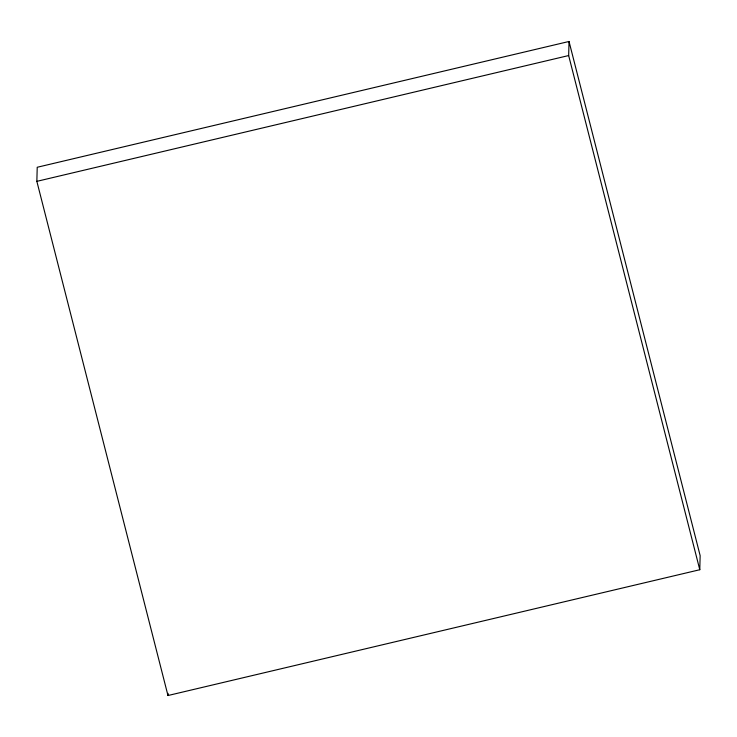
<?xml version="1.0" encoding="UTF-8"?>
<svg xmlns="http://www.w3.org/2000/svg" width="737" height="737" viewBox="0 0 737 737"><rect width="100%" height="100%" fill="white"/><g stroke="black" fill="none" stroke-linecap="round" stroke-linejoin="round"><path stroke-width="1.11" d="M36.85 181.348L37.218 167.271L569.028 41.475L700.15 555.652L699.782 569.729L167.972 695.525L36.85 181.348L568.66 55.551L569.028 41.475M167.972 695.525L168.027 693.36M568.66 55.551L699.782 569.729"/></g></svg>
